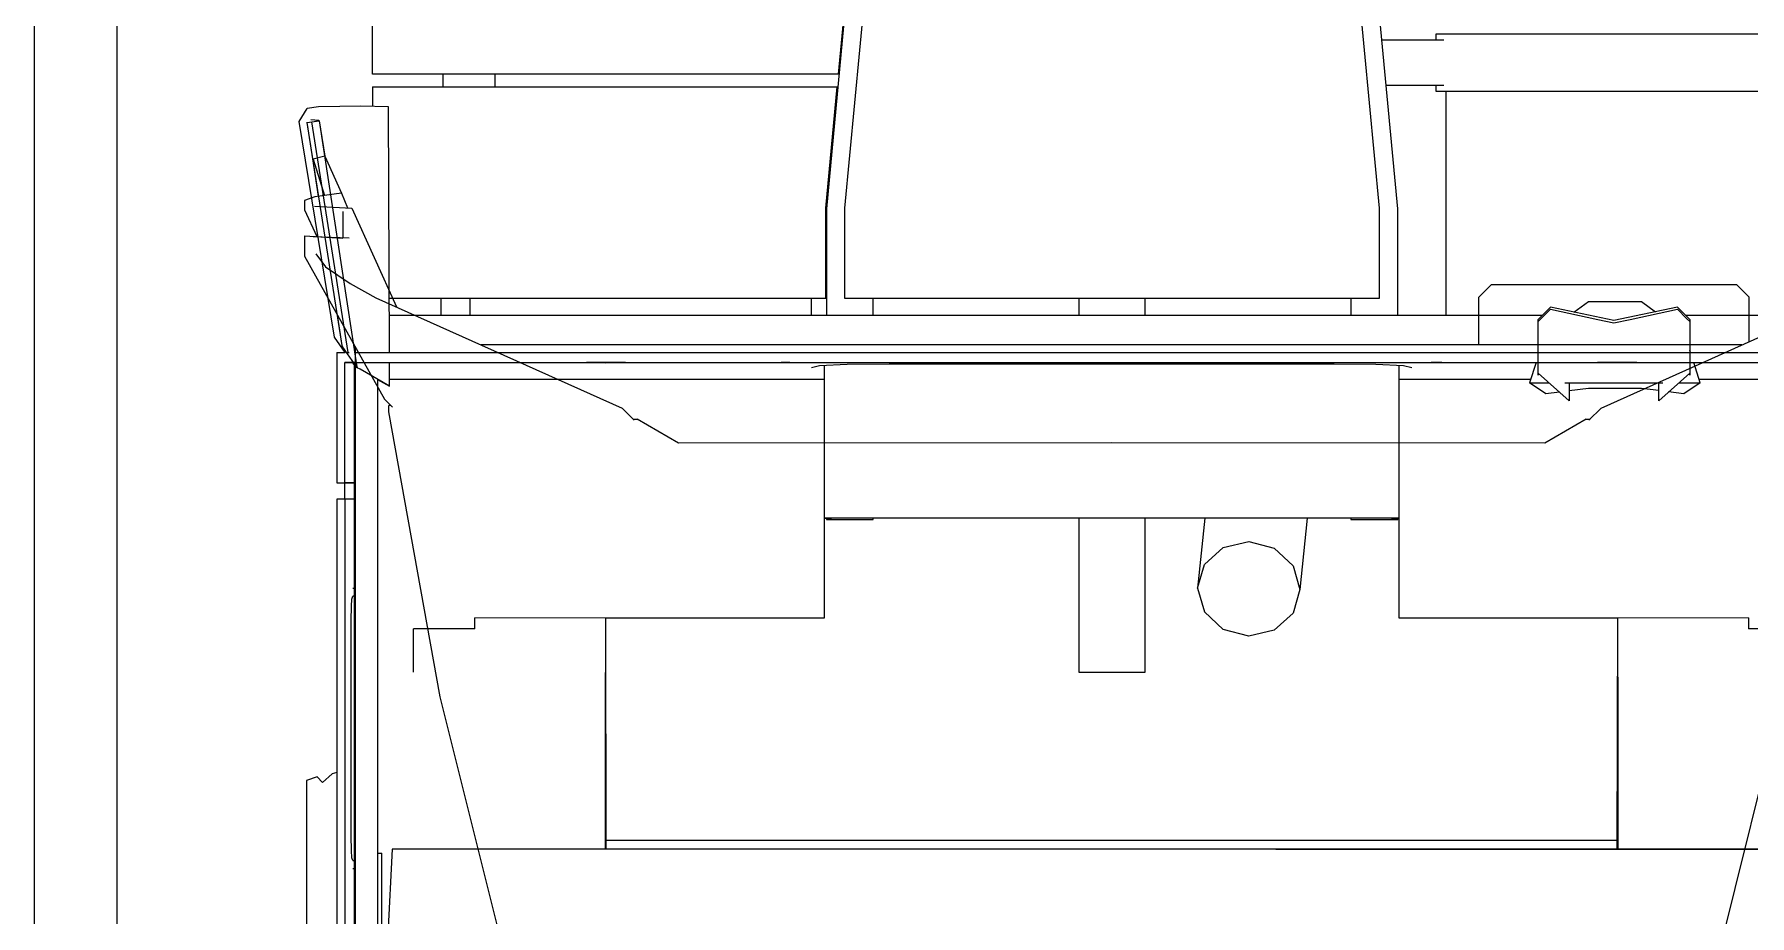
# Model space of a CAD drawing. Header units: millimetres. Extents: x -284281 to 1648660, y -821378 to -151356.
# Drawn here: x -221174 to -219521, y -198900 to -198052 of the extents above; entities that cross this region are included whole.
import ezdxf

# ---------------------------------------------------------------- set-up
doc = ezdxf.new("R2010")
doc.units = ezdxf.units.MM
doc.header["$MEASUREMENT"] = 0
doc.layers.add('Cars', color=7, linetype='Continuous')

# ---------------------------------------------------------------- blocks, each defined once
blk = doc.blocks.new('tir daf01')
at = {"layer": 'Cars', "color": 7, "linetype": 'Continuous', "lineweight": 13}
for p, q in [((1358.7, 1399.5), (1358.7, 1641.8)), ((1305, 1384), (1411.4, 1621.1)), ((1348.9, 1473.2), (1349.1, 1635.1)), ((1332.7, 1608.1), (1332.7, 1478.5)), ((1394.2, 1608.3), (1394.2, 1465.4)), ((880.3, 1070.6), (880.3, 1589.1)), ((1092.5, 1584.8), (1092.5, 1525.9)), ((736, 1486.6), (1027, 1559.1)), ((1610.3, 1291.7), (1610.3, 1559.5)), ((1665, 1559.5), (1665, 1291.7)), ((1103, 1525.9), (1092.5, 1525.9)), ((1103, 1525.9), (1102.8, 1399.7)), ((1369, 1526.5), (1403.9, 1526.5)), ((1403.9, 1526.5), (1407.9, 1526.5)), ((1407.9, 1526.5), (1411.9, 1526.5)), ((1423.8, 1514.6), (1411.9, 1526.5)), ((1365.9, 1519.6), (1365.9, 912.2)), ((1423.8, 1514.6), (1423.8, 1396.3)), ((1329.5, 1479.5), (1318.8, 1463.8)), ((1329.5, 1458.8), (1329.5, 1479.5)), ((1329.5, 1479.5), (1349, 1473.2)), ((1338.8, 1469.3), (1312.2, 1439.4)), ((1318.8, 1463.8), (1320.7, 1448.9)), ((1336.8, 1469.3), (1338.8, 1469.3)), ((1349.9, 1469.3), (1349.2, 1469.3)), ((1358.7, 1470), (1361, 1469.3)), ((1390.3, 1469.3), (1388.3, 1469.3)), ((1402.2, 1457.4), (1389.3, 1396.3)), ((1390.3, 1469.3), (1402.2, 1457.4)), ((1312.2, 1439.4), (1329.5, 1439.4)), ((1321.9, 1439.4), (1324, 1422.7)), ((1329.5, 1349), (1329.5, 1443.5)), ((1324, 1422.7), (1324, 1371.8)), ((1407.7, 1422.7), (1397.8, 1436.3)), ((1407.7, 1371.8), (1407.7, 1422.7)), ((1349.1, 1418.3), (1349.1, 1399.5)), ((889.7, 1399.9), (880.3, 1399.9)), ((1050.3, 1399.7), (880.3, 1399.8)), ((1102.8, 1399.6), (880.3, 1399.2)), ((888.5, 1399.2), (888.5, 425.3)), ((940.2, 1399.9), (889.7, 1399.9)), ((1041.6, 1399.9), (940.2, 1399.9)), ((1050.8, 1399.7), (1041.6, 1399.9)), ((1080.2, 1399.7), (1050.8, 1399.7)), ((1102.8, 1399.7), (1080.2, 1399.7)), ((1080.2, 1399.7), (1080.2, 1399.7)), ((1102.8, 1399.7), (1102.7, 1189.2)), ((1349.1, 1399.5), (1349.1, 1380.6)), ((1358.7, 1225.3), (1358.7, 1399.5)), ((1389.3, 1396.3), (1402.2, 1335.2)), ((1423.8, 1396.3), (1423.8, 1277.9)), ((1293.3, 1372.2), (1305, 1384)), ((1294.5, 1369.4), (1294.5, 1373.4)), ((1294.5, 1369.4), (1271.2, 1329.6)), ((1324, 1371.8), (1321.6, 1353.2)), ((1397.5, 1357.7), (1407.7, 1371.8)), ((1312.2, 1353.2), (1338.8, 1323.3)), ((1329.5, 1353.2), (1312.2, 1353.2)), ((1320.4, 1343.9), (1318.8, 1330.7)), ((1271.2, 1329.6), (1271.5, 912.2)), ((1318.8, 1330.7), (1329.5, 1315)), ((1329.5, 1315), (1329.5, 1333.8)), ((1338.8, 1323.3), (1336.8, 1323.3)), ((1349.2, 1323.3), (1349.9, 1323.3)), ((1388.3, 1323.3), (1390.3, 1323.3)), ((1402.2, 1335.2), (1390.3, 1323.3)), ((1394.2, 1327.1), (1394.2, 1150.4)), ((1349, 1321.3), (1329.5, 1315)), ((1332.7, 1316.1), (1332.7, 1201.6)), ((1610.3, 1249.2), (1610.3, 1291.7)), ((1665, 1291.7), (1665, 1249.2)), ((1411.9, 1266), (1423.8, 1277.9)), ((1365.9, 1266), (1403.9, 1266)), ((1403.9, 1266), (1407.9, 1266)), ((1407.9, 1266), (1411.9, 1266)), ((1610.3, 1232.6), (1610.3, 1249.2)), ((1665, 1249.2), (1665, 1232.6)), ((1349.1, 1225.3), (1349.1, 1234.6)), ((1349.1, 1230.6), (1349.1, 1225.3)), ((1349.1, 1225.3), (1349.1, 1228.3)), ((1349.1, 1216.2), (1349.1, 1225.3)), ((1349.1, 1225.3), (1349.1, 1220.1)), ((1349.1, 1222.4), (1349.1, 1225.3)), ((1358.7, 912.2), (1358.7, 1225.3)), ((1610.3, 1234.4), (1394.2, 1234.4)), ((1610.3, 1224.7), (1610.3, 1232.6)), ((1615.9, 1224.7), (1610.3, 1224.7)), ((1615.9, 1176.7), (1615.9, 1232.3)), ((1659.5, 1232.3), (1659.5, 1172.6)), ((1665, 1224.7), (1659.5, 1224.7)), ((1665, 1232.6), (1665, 1224.7)), ((1332.7, 1201.6), (1332.7, 1189.2)), ((1346.1, 1193.5), (1344.1, 1201.6)), ((1347.4, 1167), (1346.1, 1193.5)), ((1102.7, 1189.2), (1199, 1189.2)), ((1197.7, 1142.9), (1197.7, 1187.9)), ((1197.7, 1187.9), (1199, 1187.9)), ((1199, 1189.2), (1199, 1182.1)), ((1199, 1189.2), (1346.3, 1189.2)), ((1199, 1182.1), (1199, 1189.2)), ((1199, 1182.1), (1199, 1189.2)), ((1199, 1182.1), (1199, 1160.9)), ((1394.2, 1187.9), (1497.1, 1187.9)), ((1497.1, 1187.9), (1938.9, 1146.3)), ((1199, 1160.9), (1199, 1125.4)), ((1347.8, 1126.7), (1347.4, 1167)), ((1411, 912.7), (1411, 1170.4)), ((1411, 1170.4), (1497.7, 1170.4)), ((1497.7, 1170.4), (1788.7, 1142.6)), ((1199, 1142.9), (1197.7, 1142.9)), ((1394.2, 1150.4), (1394.2, 912.7)), ((1411, 1142.9), (1394.2, 1142.9)), ((1199, 1125.4), (1199, 912.2)), ((1347.8, 912.2), (1347.8, 1126.7)), ((1130.2, 1093.7), (1107.5, 1087.1)), ((1199, 1100.6), (1130.2, 1093.7)), ((1153.1, 1087.1), (1130.2, 1093.7)), ((1107.5, 1087.1), (1091.1, 1069)), ((1170, 1069), (1153.1, 1087.1)), ((1091.1, 1069), (1085.3, 1044.4)), ((1176.5, 1044.4), (1170, 1069)), ((1085.3, 1044.4), (1091.8, 1019.8)), ((1170.8, 1019.8), (1176.5, 1044.4)), ((1091.8, 1019.8), (1108.7, 1001.7)), ((1154.3, 1001.7), (1170.8, 1019.8)), ((1131.6, 995.1), (1108.7, 1001.7)), ((1199, 1002), (1131.6, 995.1)), ((1131.6, 995.1), (1154.3, 1001.7)), ((1050.7, 934.1), (1050.7, 944.6)), ((1050.7, 944.6), (1199, 944.6)), ((1349.1, 912.2), (1349.1, 953.9)), ((1394.2, 944.6), (1411, 944.6)), ((1050.7, 912.7), (1050.7, 934.1)), ((1050.7, 891.2), (1050.7, 912.7)), ((1199, 912.2), (1199, 699)), ((1271.5, 912.2), (1271.2, 494.9)), ((1347.8, 697.8), (1347.8, 912.2)), ((1349.1, 870.5), (1349.1, 912.2)), ((1358.7, 599.2), (1358.7, 912.2)), ((1365.9, 912.2), (1365.9, 304.8)), ((1394.2, 912.7), (1394.2, 674.9)), ((1411, 654.9), (1411, 912.7)), ((1050.7, 880.7), (1050.7, 891.2)), ((1199, 880.7), (1050.7, 880.7)), ((1411, 880.7), (1394.2, 880.7)), ((880.3, 753.9), (880.3, 235.4)), ((1199, 699), (1199, 663.6)), ((1347.4, 657.5), (1347.8, 697.8)), ((1197.7, 637.4), (1197.7, 682.5)), ((1197.7, 682.5), (1199, 682.5)), ((1394.2, 682.5), (1411, 682.5)), ((1938.9, 679), (1497.1, 637.4)), ((1788.7, 682.7), (1497.7, 654.9)), ((2000.9, 684.1), (1626.7, 648.9)), ((1199, 663.6), (1199, 642.3)), ((1394.2, 674.9), (1394.2, 437.5)), ((1346.1, 630.9), (1347.4, 657.5)), ((1497.7, 654.9), (1411, 654.9)), ((1497.7, 636.9), (1614.5, 647.8)), ((1614.5, 427.6), (1614.5, 647.8)), ((1626.7, 648.9), (1626.7, 427.6)), ((1102.7, 635.3), (1102.8, 424.7)), ((1199, 635.3), (1102.7, 635.3)), ((1199, 637.4), (1197.7, 637.4)), ((1199, 642.3), (1199, 635.3)), ((1199, 635.3), (1199, 642.3)), ((1199, 635.3), (1199, 642.3)), ((1346.3, 635.3), (1199, 635.3)), ((1332.7, 635.3), (1332.7, 622.9)), ((1344.1, 622.9), (1346.1, 630.9)), ((1497.1, 637.4), (1394.2, 637.4)), ((1411, 427.6), (1411, 636.9)), ((1411, 636.9), (1497.7, 636.9)), ((1332.7, 622.9), (1332.7, 424.9)), ((1394.2, 623.2), (1395.4, 623.2)), ((1395.4, 623.2), (1411, 623.2)), ((1349.1, 599.2), (1349.1, 608.3)), ((1349.1, 599.2), (1349.1, 604.3)), ((1349.1, 602.1), (1349.1, 599.2)), ((1349.1, 596.2), (1349.1, 599.2)), ((1349.1, 589.8), (1349.1, 599.2)), ((1349.1, 599.2), (1349.1, 593.8)), ((1358.7, 424.9), (1358.7, 599.2)), ((1271.2, 494.9), (1294.5, 455)), ((1305, 440.5), (1293.3, 452.3)), ((1294.5, 451.1), (1294.5, 455)), ((1411.4, 203.4), (1305, 440.5)), ((1349.1, 443.9), (1349.1, 424.9)), ((1394.2, 437.5), (1394.2, 216.2)), ((880.3, 425.3), (1102.8, 424.9)), ((880.3, 424.7), (1050.3, 424.7)), ((889.7, 424.6), (880.3, 424.6)), ((940.2, 424.6), (889.7, 424.6)), ((1041.6, 424.6), (940.2, 424.6)), ((1050.8, 424.7), (1041.6, 424.6)), ((1080.2, 424.7), (1050.8, 424.7)), ((1102.8, 424.7), (1080.2, 424.7)), ((1102.8, 424.7), (1103, 298.6)), ((1332.7, 424.9), (1332.7, 216.4)), ((1349.1, 189.3), (1348.8, 424.9)), ((1349.1, 424.9), (1349.1, 406.1)), ((1358.7, 182.7), (1358.7, 424.9)), ((1411, 216.1), (1411, 427.6)), ((1614.5, 200), (1614.5, 427.6)), ((1626.7, 427.6), (1626.7, 200)), ((736, 337.9), (1027, 265.3)), ((1614.5, 318.1), (1626.7, 318.1)), ((1092.5, 298.6), (1092.5, 239.6)), ((1092.5, 298.6), (1103, 298.6)), ((1396.9, 293.7), (1394.2, 293.7)), ((1411, 293.7), (1396.9, 293.7)), ((1027, 265.3), (1301.4, 215.8)), ((1394.2, 266.1), (1411, 266.1)), ((1614.5, 268.1), (1626.7, 268.1)), ((880.3, 235.4), (880.3, 219.1)), ((1050.8, 239.6), (1092.5, 239.6)), ((1301.4, 215.8), (1307.6, 215.8)), ((1313.7, 211.6), (1305.8, 219.3)), ((1307.7, 217.5), (1307.6, 215.8)), ((1326.2, 216.4), (1342.6, 188.1)), ((1332.7, 204.8), (1326.2, 216.4)), ((1326.2, 216.4), (1326.2, 216.4)), ((1326.2, 216.4), (1349.1, 216.3)), ((1358.7, 216.3), (1595.3, 215.6)), ((1497.6, 180.1), (1402.6, 223)), ((1595.3, 215.6), (1595.8, 188.7)), ((889.7, 204.8), (776.6, 204.8)), ((782.3, 209), (871.7, 209)), ((871.7, 209), (876.4, 209)), ((876.4, 204.8), (876.4, 209)), ((940.2, 204.8), (889.7, 204.8)), ((997.5, 204.8), (940.2, 204.8)), ((1041.6, 204.8), (997.5, 204.8)), ((1332.7, 204.8), (1041.6, 204.8)), ((1451.5, 134.5), (1313.7, 211.6)), ((1332.7, 205.1), (1332.7, 204.8)), ((1425.1, 178.5), (1411.4, 203.4)), ((1614.5, 200), (1595.6, 200)), ((1626.7, 200), (2000.9, 200)), ((1364, 183.4), (776.5, 183.4)), ((861.7, 181), (861.7, 183.4)), ((869.3, 181), (869.3, 183.4)), ((1123.9, 183.4), (1123.9, 181)), ((1131.4, 183.4), (1131.4, 181)), ((1217.4, 183.4), (1217.4, 176.3)), ((1217.4, 182.7), (1217.4, 173.4)), ((1233.2, 182.7), (1217.4, 182.7)), ((1233.2, 182.5), (1217.4, 182.5)), ((1233.2, 176.3), (1233.2, 183.4)), ((1233.2, 182.8), (1233.2, 182.7)), ((1233.2, 182.7), (1233.2, 182.5)), ((1347.2, 182.5), (1233.2, 182.5)), ((1342.6, 188.1), (1343.7, 185.1)), ((1343.7, 185.1), (1345.5, 183.8)), ((1344.3, 184.9), (1344.3, 185.2)), ((1349.1, 180.9), (1344.3, 184.9)), ((1344.3, 184.8), (1349.1, 180.9)), ((1349.1, 184.1), (1349.1, 195.4)), ((1349.1, 184.1), (1349.1, 189.3)), ((1349.1, 181.8), (1349.1, 183.5)), ((1349.1, 183.4), (1349.1, 176.3)), ((1595.8, 188.7), (1595.6, 168.7)), ((1217.4, 173.5), (776.5, 173.5)), ((1217.4, 165.6), (776.5, 165.6)), ((869.3, 181), (872, 180.2)), ((872, 180.2), (878.9, 179.8)), ((878.9, 179.8), (892.7, 179.6)), ((892.7, 179.6), (1100.4, 179.6)), ((954, 165.6), (952.9, 161.2)), ((1100.4, 179.6), (1114.3, 179.8)), ((1114.3, 179.8), (1121.2, 180.2)), ((1121.2, 180.2), (1123.9, 181)), ((1217.4, 176.3), (1217.4, 173.5)), ((1217.4, 173.4), (1217.4, 165.6)), ((1217.4, 173.4), (1233.2, 173.4)), ((1233.2, 173.5), (1233.2, 176.3)), ((1233.2, 173.4), (1233.2, 173.5)), ((1233.2, 165.6), (1233.2, 173.4)), ((1358.7, 165.6), (1233.2, 165.6)), ((1349.1, 176.3), (1349.1, 173.5)), ((1349.1, 173.5), (1349.1, 173.4)), ((1358.7, 174.9), (1358.7, 177.5)), ((1580.8, 141.1), (1358.7, 176.2)), ((1358.7, 175.1), (1362.4, 172.5)), ((1358.7, 165.6), (1358.7, 173.7)), ((1358.7, 173.6), (1373.2, 163.3)), ((1363.6, 171.2), (1365.2, 170.9)), ((1365.2, 170.9), (1394.8, 166.2)), ((1441.2, 154.8), (1425.1, 178.5)), ((1468.6, 177.5), (1469.9, 142.8)), ((1468.8, 171.8), (1494.5, 171.8)), ((1470.8, 134.5), (1468.8, 171.4)), ((1499.4, 144), (1497.6, 180.1)), ((1511.9, 170), (1497.8, 176)), ((1511.9, 170), (1508.5, 144.6)), ((1547.7, 154), (1511.9, 170)), ((1595.6, 168.7), (1595.2, 148)), ((952.9, 161.2), (944.6, 151.9)), ((944.6, 151.9), (950, 146.6)), ((1373.2, 163.3), (1581.2, 129.4)), ((1453.5, 145.4), (1441.2, 154.8)), ((1544.7, 142.7), (1509.7, 153.8)), ((1547.7, 154), (1544.7, 142.7)), ((1581.8, 148.5), (1547.7, 154)), ((828.6, 136.4), (803.9, 136.4)), ((853.2, 136.4), (828.6, 136.4)), ((876.8, 136.4), (853.2, 136.4)), ((898.2, 136.4), (876.8, 136.4)), ((916.6, 136.4), (898.2, 136.4)), ((918.1, 136.4), (916.6, 136.4)), ((931.2, 136.4), (916.6, 136.4)), ((918.1, 136.4), (916.6, 136.4)), ((941.3, 136.4), (931.2, 136.4)), ((946.4, 136.4), (941.3, 136.4)), ((950, 146.6), (946.4, 136.4)), ((1470.8, 134.5), (1451.5, 134.5)), ((1495.9, 134.5), (1470.2, 146.5)), ((1505, 134.5), (1495.9, 134.5)), ((1508.5, 144.6), (1505, 134.5)), ((1509, 148.1), (1545.2, 142.4)), ((1545.2, 142.4), (1580.2, 137.2)), ((1580.2, 137.2), (1580.5, 137.2)), ((1581.2, 129.4), (1593.5, 137)), ((1582.2, 148.4), (1581.8, 148.5)), ((1583, 140.7), (1582.2, 148.4)), ((1595.2, 148), (1593.5, 137))]:
    blk.add_line(p, q, dxfattribs=at)
at = {"layer": 'Cars', "color": 7, "linetype": 'Continuous', "lineweight": 5}
for p, q in [((1349.1, 1418.3), (1349.1, 1629)), ((880.3, 1605.3), (880.3, 1070.6)), ((1349.9, 1469.3), (1336.8, 1469.3)), ((1388.3, 1469.3), (1349.9, 1469.3)), ((1391.3, 1466.2), (1388.3, 1469.3)), ((1390.5, 1411.8), (1400.2, 1457.4)), ((1400.2, 1457.4), (1391.3, 1466.2)), ((1349.1, 1399.5), (1349.1, 1418.3)), ((1387.2, 1396.3), (1390.5, 1411.8)), ((1349.1, 1380.6), (1349.1, 1399.5)), ((1390.5, 1380.7), (1387.2, 1396.3)), ((1349.1, 1234.6), (1349.1, 1380.6)), ((1400.2, 1335.2), (1390.5, 1380.7)), ((1336.8, 1323.3), (1349.9, 1323.3)), ((1349.9, 1323.3), (1388.3, 1323.3)), ((1388.3, 1323.3), (1391.3, 1326.3)), ((1391.3, 1326.3), (1400.2, 1335.2)), ((1349.1, 1230.6), (1349.1, 1234.6)), ((1349.1, 1228.3), (1349.1, 1230.6)), ((1349.1, 1225.3), (1349.1, 1228.3)), ((1349.1, 1222.4), (1349.1, 1225.3)), ((1349.1, 1220.1), (1349.1, 1222.4)), ((1349.1, 1216.2), (1349.1, 1220.1)), ((1349.1, 953.9), (1349.1, 1216.2)), ((880.3, 1070.6), (880.3, 912.2)), ((1349.1, 912.2), (1349.1, 953.9)), ((880.3, 912.2), (880.3, 753.9)), ((1349.1, 870.5), (1349.1, 912.2)), ((1349.1, 608.3), (1349.1, 870.5)), ((880.3, 753.9), (880.3, 219.1)), ((1349.1, 604.3), (1349.1, 608.3)), ((1349.1, 602.1), (1349.1, 604.3)), ((1349.1, 599.2), (1349.1, 602.1)), ((1349.1, 596.2), (1349.1, 599.2)), ((1349.1, 593.8), (1349.1, 596.2)), ((1349.1, 589.8), (1349.1, 593.8)), ((1349.1, 443.9), (1349.1, 589.8)), ((1349.1, 424.9), (1349.1, 443.9)), ((1349.1, 406.1), (1349.1, 424.9)), ((1349.1, 195.4), (1349.1, 406.1)), ((880.3, 219.1), (798, 214.7)), ((776.5, 182.8), (949.4, 182.8)), ((949.4, 182.8), (1217.4, 182.8)), ((1217.4, 182.8), (1223.6, 182.8)), ((1223.6, 182.8), (1233.2, 182.8)), ((1233.2, 182.8), (1233.2, 182.5)), ((1233.2, 182.5), (1233.2, 173.5)), ((1344.3, 185.2), (1344.5, 185)), ((1346.7, 184.5), (1344.3, 185.2)), ((1344.5, 185), (1363.6, 171.4)), ((1581.8, 148.5), (1346.7, 184.5)), ((1349.1, 189.3), (1349.1, 195.4)), ((1349.1, 183.5), (1349.1, 189.3)), ((1349.1, 173.5), (1349.1, 183.5)), ((1233.2, 173.5), (1237.8, 173.5)), ((1237.8, 173.5), (1349.1, 173.5)), ((1363.6, 171.4), (1365.2, 170.9)), ((1365.2, 170.9), (1580.2, 137.2)), ((1580.2, 137.2), (1581.7, 148.3)), ((1581.7, 148.3), (1581.8, 148.5))]:
    blk.add_line(p, q, dxfattribs=at)
blk = doc.blocks.new('Truck Elev 02 16')
at = {"layer": 'Cars', "color": 25, "linetype": 'Continuous', "lineweight": 5, "true_color": 0x9a6861}
for p, q in [((-15000.1, -1170.6), (-3393.4, -1170.6)), ((-15000.1, -1250.1), (-3393.4, -1250.1))]:
    blk.add_line(p, q, dxfattribs=at)

msp = doc.modelspace()

# ---------------------------------------------------------------- block references
at = {"layer": 'Cars', "color": 7, "linetype": 'Continuous', "lineweight": 20, "xscale": -1, "zscale": 1000, "rotation": 270}
msp.add_blockref('tir daf01', (-221048.31911, -199716.52777), dxfattribs=at)
at = {"layer": 'Cars', "color": 7, "linetype": 'Continuous', "lineweight": 5, "zscale": 1000, "rotation": 269.9999999999999}
msp.add_blockref('Truck Elev 02 16', (-219924.08752, -203691.28003), dxfattribs=at)

doc.saveas('drawing.dxf')
